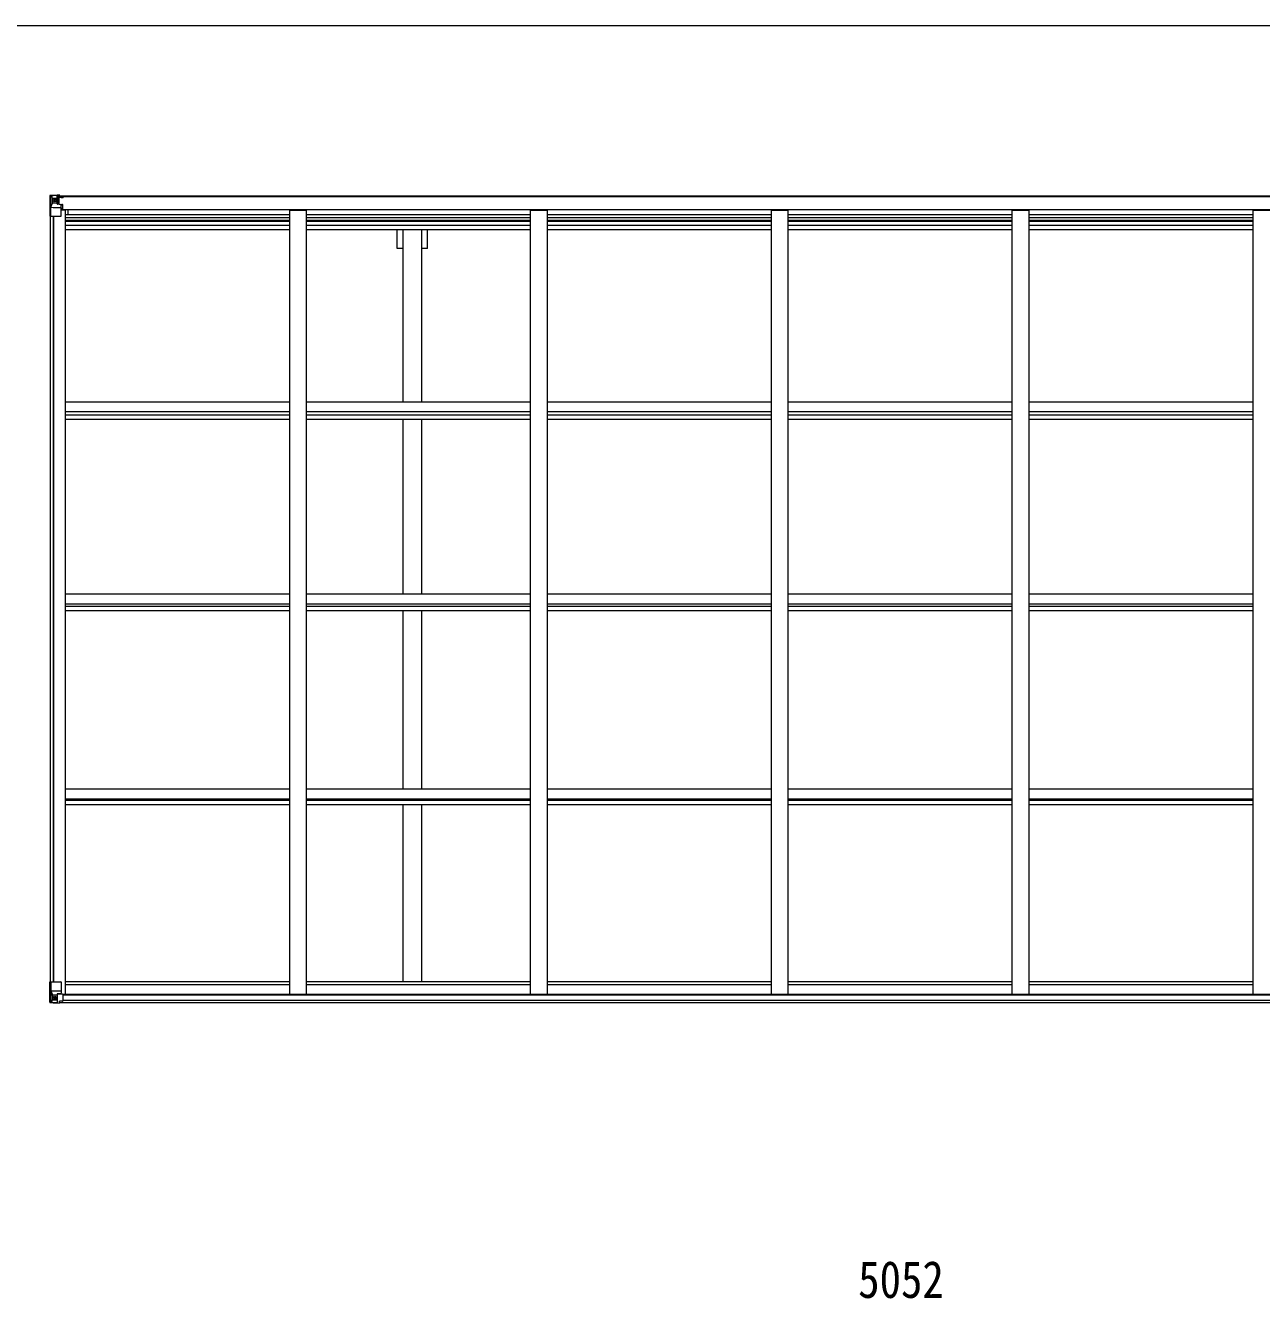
# Model space of a CAD drawing. Units: millimetres at full size, sheet at 1:25; details may follow other scales. Extents: x -6988 to 7066, y -4877 to 4823.
# Drawn here: x -300 to 3374, y 1039 to 4823 of the extents above; entities that cross this region are included whole.
import ezdxf
from ezdxf.enums import TextEntityAlignment as Align

# ---------------------------------------------------------------- set-up
doc = ezdxf.new("R2010")
doc.units = ezdxf.units.MM
doc.header["$LTSCALE"] = 25
for name, color, linetype, lineweight in [('0-1_本体', 4, 'Continuous', 9), ('0-2_部品', 7, 'Continuous', 9), ('0-A_寸法', 6, 'Continuous', 9), ('F-0_240', 7, 'Continuous', 9)]:
    doc.layers.add(name, color=color, linetype=linetype, lineweight=lineweight)
doc.styles.add('ＭＳ ゴシック', font='')
doc.styles.get('ＭＳ ゴシック').set_extended_font_data('MS Gothic')

msp = doc.modelspace()

# ---------------------------------------------------------------- linework, layer by layer
at = {"layer": '0-1_本体'}
for p, q in [((-204.37, 4316.31), (4804.63, 4316.31)), ((-204.37, 4314.25), (4804.63, 4314.25)), ((-173.37, 4276.05), (4773.63, 4276.05)), ((-173.37, 4260.97), (-173.37, 4276.05)), ((-225.87, 1980.45), (-225.87, 4255.54)), ((-216.87, 1980.45), (-216.87, 4255.54)), ((-216.17, 1980.45), (-216.17, 4255.54)), ((-193.87, 4274.62), (-180.87, 4274.62)), ((-180.87, 1944.1), (-180.87, 4274.62)), ((-180.87, 4260.97), (485.13, 4260.97)), ((-180.87, 4251.61), (485.13, 4251.61)), ((-180.87, 4244.53), (485.13, 4244.53)), ((-180.87, 4240.75), (485.13, 4240.75)), ((485.13, 4274.21), (535.13, 4274.21)), ((485.13, 1944.1), (485.13, 4274.21)), ((535.13, 1944.1), (535.13, 4274.21)), ((535.13, 4260.97), (1201.13, 4260.97)), ((535.13, 4251.61), (1201.13, 4251.61)), ((535.13, 4244.53), (1201.13, 4244.53)), ((535.13, 4240.75), (1201.13, 4240.75)), ((1201.13, 4274.21), (1251.13, 4274.21)), ((1201.13, 1944.1), (1201.13, 4274.21)), ((1251.13, 1944.1), (1251.13, 4274.21)), ((1251.13, 4260.97), (1917.13, 4260.97)), ((1251.13, 4251.61), (1917.13, 4251.61)), ((1251.13, 4244.53), (1917.13, 4244.53)), ((1251.13, 4240.75), (1917.13, 4240.75)), ((1917.13, 4274.21), (1967.13, 4274.21)), ((1917.13, 1944.1), (1917.13, 4274.21)), ((1967.13, 1944.1), (1967.13, 4274.21)), ((1967.13, 4260.97), (2633.13, 4260.97)), ((1967.13, 4251.61), (2633.13, 4251.61)), ((1967.13, 4244.53), (2633.13, 4244.53)), ((1967.13, 4240.75), (2633.13, 4240.75)), ((2633.13, 4274.21), (2683.13, 4274.21)), ((2633.13, 1944.1), (2633.13, 4274.21)), ((2683.13, 1944.1), (2683.13, 4274.21)), ((2683.13, 4260.97), (3349.13, 4260.97)), ((2683.13, 4251.61), (3349.13, 4251.61)), ((2683.13, 4244.53), (3349.13, 4244.53)), ((2683.13, 4240.75), (3349.13, 4240.75)), ((3349.13, 4274.21), (3399.13, 4274.21)), ((3349.13, 1944.1), (3349.13, 4274.21)), ((-180.87, 4229.4), (485.13, 4229.4)), ((-180.87, 4216.58), (485.13, 4216.58)), ((535.13, 4229.4), (1201.13, 4229.4)), ((535.13, 4216.58), (1201.13, 4216.58)), ((822.63, 3704.17), (822.63, 4216.58)), ((877.63, 3704.17), (877.63, 4216.58)), ((895.33, 4160.31), (895.33, 4216.58)), ((1251.13, 4229.4), (1917.13, 4229.4)), ((1251.13, 4216.58), (1917.13, 4216.58)), ((1967.13, 4229.4), (2633.13, 4229.4)), ((1967.13, 4216.58), (2633.13, 4216.58)), ((2683.13, 4229.4), (3349.13, 4229.4)), ((2683.13, 4216.58), (3349.13, 4216.58)), ((895.33, 4160.31), (877.63, 4160.31)), ((-180.87, 3704.17), (485.13, 3704.17)), ((-180.87, 3675.17), (485.13, 3675.17)), ((535.13, 3704.17), (1201.13, 3704.17)), ((535.13, 3675.17), (1201.13, 3675.17)), ((1251.13, 3704.17), (1917.13, 3704.17)), ((1251.13, 3675.17), (1917.13, 3675.17)), ((1967.13, 3704.17), (2633.13, 3704.17)), ((1967.13, 3675.17), (2633.13, 3675.17)), ((2683.13, 3704.17), (3349.13, 3704.17)), ((2683.13, 3675.17), (3349.13, 3675.17)), ((-180.87, 3665.2), (485.13, 3665.2)), ((-180.87, 3652.36), (485.13, 3652.36)), ((535.13, 3665.2), (1201.13, 3665.2)), ((535.13, 3652.36), (1201.13, 3652.36)), ((822.63, 3133.22), (822.63, 3652.36)), ((877.63, 3133.22), (877.63, 3652.36)), ((1251.13, 3665.2), (1917.13, 3665.2)), ((1251.13, 3652.36), (1917.13, 3652.36)), ((1967.13, 3665.2), (2633.13, 3665.2)), ((1967.13, 3652.36), (2633.13, 3652.36)), ((2683.13, 3665.2), (3349.13, 3665.2)), ((2683.13, 3652.36), (3349.13, 3652.36)), ((-180.87, 3133.22), (485.13, 3133.22)), ((-180.87, 3103.78), (485.13, 3103.78)), ((535.13, 3133.22), (1201.13, 3133.22)), ((535.13, 3103.78), (1201.13, 3103.78)), ((1251.13, 3133.22), (1917.13, 3133.22)), ((1251.13, 3103.78), (1917.13, 3103.78)), ((1967.13, 3133.22), (2633.13, 3133.22)), ((1967.13, 3103.78), (2633.13, 3103.78)), ((2683.13, 3133.22), (3349.13, 3133.22)), ((2683.13, 3103.78), (3349.13, 3103.78)), ((-180.87, 3096.62), (485.13, 3096.62)), ((-180.87, 3083.66), (485.13, 3083.66)), ((535.13, 3096.62), (1201.13, 3096.62)), ((535.13, 3083.66), (1201.13, 3083.66)), ((822.63, 2553.99), (822.63, 3083.66)), ((877.63, 2553.99), (877.63, 3083.66)), ((1251.13, 3096.62), (1917.13, 3096.62)), ((1251.13, 3083.66), (1917.13, 3083.66)), ((1967.13, 3096.62), (2633.13, 3096.62)), ((1967.13, 3083.66), (2633.13, 3083.66)), ((2683.13, 3096.62), (3349.13, 3096.62)), ((2683.13, 3083.66), (3349.13, 3083.66)), ((-180.87, 2553.99), (485.13, 2553.99)), ((535.13, 2553.99), (1201.13, 2553.99)), ((1251.13, 2553.99), (1917.13, 2553.99)), ((1967.13, 2553.99), (2633.13, 2553.99)), ((2683.13, 2553.99), (3349.13, 2553.99)), ((-180.87, 2524.18), (485.13, 2524.18)), ((-180.87, 2520.39), (485.13, 2520.39)), ((-180.87, 2507.37), (485.13, 2507.37)), ((535.13, 2524.18), (1201.13, 2524.18)), ((535.13, 2520.39), (1201.13, 2520.39)), ((535.13, 2507.37), (1201.13, 2507.37)), ((822.63, 1981.32), (822.63, 2507.37)), ((877.63, 1981.32), (877.63, 2507.37)), ((1251.13, 2524.18), (1917.13, 2524.18)), ((1251.13, 2520.39), (1917.13, 2520.39)), ((1251.13, 2507.37), (1917.13, 2507.37)), ((1967.13, 2524.18), (2633.13, 2524.18)), ((1967.13, 2520.39), (2633.13, 2520.39)), ((1967.13, 2507.37), (2633.13, 2507.37)), ((2683.13, 2524.18), (3349.13, 2524.18)), ((2683.13, 2520.39), (3349.13, 2520.39)), ((2683.13, 2507.37), (3349.13, 2507.37)), ((-180.87, 1981.32), (485.13, 1981.32)), ((-180.87, 1972.2), (485.13, 1972.2)), ((535.13, 1981.32), (1201.13, 1981.32)), ((535.13, 1972.2), (1201.13, 1972.2)), ((1251.13, 1981.32), (1917.13, 1981.32)), ((1251.13, 1972.2), (1917.13, 1972.2)), ((1967.13, 1981.32), (2633.13, 1981.32)), ((1967.13, 1972.2), (2633.13, 1972.2)), ((2683.13, 1981.32), (3349.13, 1981.32)), ((2683.13, 1972.2), (3349.13, 1972.2)), ((-189.91, 1944.1), (4790.17, 1944.1)), ((-189.37, 1941.74), (4789.63, 1941.74)), ((-199.37, 1918.65), (4799.63, 1918.65)), ((-189.37, 1926.08), (4789.63, 1926.08))]:
    msp.add_line(p, q, dxfattribs=at)
msp.add_lwpolyline([(822.63, 4160.31), (804.93, 4160.31), (804.93, 4216.58)], dxfattribs=at)
at = {"layer": '0-2_部品'}
for p, q in [((-227.87, 4316.25), (-227.87, 4316.21)), ((-226.93, 4317.25), (-226.93, 4317.25)), ((-226.93, 4317.21), (-226.93, 4317.25)), ((-217.96, 4317.64), (-225.88, 4317.17)), ((-225.02, 4316.2), (-225.03, 4316.13)), ((-225.03, 4255.54), (-225.03, 4316.13)), ((-221.06, 4312.75), (-223.79, 4316.42)), ((-205.87, 4318.43), (-217.87, 4317.65)), ((-199.37, 4318.94), (-205.87, 4318.54)), ((-205.87, 4292.45), (-205.87, 4318.54)), ((-205.87, 4317.66), (-199.37, 4318.06)), ((-199.37, 4317.13), (-204.37, 4317.04)), ((-203.87, 4313.5), (-203.87, 4311.55)), ((-195.87, 4313.5), (-203.87, 4313.5)), ((-195.87, 4313.48), (-203.87, 4313.48)), ((-199.37, 4318.06), (-199.37, 4318.94)), ((-199.37, 4317.54), (-199.37, 4318.06)), ((-199.37, 4317.54), (-199.37, 4317.13)), ((-199.37, 4317.13), (-199.37, 4316.31)), ((-194.37, 4316.74), (-194.37, 4316.31)), ((-194.07, 4316.74), (-194.37, 4316.74)), ((-194.07, 4316.74), (-192.38, 4316.31)), ((-188.87, 4314.25), (-188.87, 4313.24)), ((-187.87, 4313.24), (-187.87, 4314.25)), ((-224.48, 4282.42), (-220.34, 4294.51)), ((-224.48, 4282.42), (-217.87, 4282.21)), ((-220.2, 4309.25), (-217.87, 4309.3)), ((-220.2, 4295.77), (-220.2, 4309.25)), ((-217.87, 4295.74), (-220.2, 4295.77)), ((-217.87, 4309.3), (-205.87, 4309.3)), ((-217.87, 4295.74), (-205.87, 4295.74)), ((-217.87, 4295.74), (-217.87, 4295.74)), ((-217.87, 4282.21), (-193.87, 4282.21)), ((-212.39, 4302.1), (-212.39, 4301.14)), ((-206.87, 4309.3), (-205.87, 4309.3)), ((-204.37, 4312.84), (-205.87, 4312.84)), ((-204.37, 4309.3), (-205.87, 4309.3)), ((-204.37, 4295.74), (-205.87, 4295.74)), ((-205.04, 4292.19), (-194.7, 4290.53)), ((-205.04, 4291.55), (-205.04, 4292.19)), ((-194.7, 4289.9), (-205.04, 4291.55)), ((-203.87, 4312.48), (-204.37, 4312.48)), ((-200.37, 4307.55), (-204.37, 4307.55)), ((-200.37, 4299.34), (-204.37, 4299.34)), ((-204.26, 4311.18), (-200.37, 4311.18)), ((-193.87, 4311.63), (-203.87, 4311.55)), ((-203.87, 4311.38), (-203.87, 4311.55)), ((-203.87, 4311.55), (-203.87, 4311.55)), ((-200.37, 4291.44), (-200.37, 4311.41)), ((-194.7, 4290.53), (-194.7, 4289.9)), ((-194.42, 4290.46), (-190.37, 4290.42)), ((-193.87, 4313.24), (-188.87, 4313.24)), ((-193.87, 4311.63), (-193.87, 4313.24)), ((-193.87, 4256.54), (-193.87, 4289.64)), ((-189.37, 4278.54), (-193.87, 4278.54)), ((-189.37, 4290.41), (-190.37, 4290.42)), ((-190.37, 4288.69), (-189.37, 4288.69)), ((-189.37, 4275.23), (-189.37, 4290.41)), ((-188.87, 4313.24), (-187.87, 4313.24)), ((-187.87, 4313.24), (-187.87, 4311.68)), ((-187.87, 4311.56), (-187.87, 4311.68)), ((-225.03, 4255.54), (-194.87, 4255.54)), ((-173.37, 4275.23), (-193.87, 4275.23)), ((-227.87, 1980.45), (-194.87, 1980.45)), ((-227.87, 1919.74), (-227.87, 1980.45)), ((-225.03, 1980.45), (-225.03, 1919.86)), ((-193.87, 1979.45), (-193.87, 1946.35)), ((-224.48, 1953.56), (-217.87, 1953.78)), ((-224.48, 1953.56), (-220.34, 1941.48)), ((-217.87, 1940.25), (-220.2, 1940.22)), ((-220.2, 1940.22), (-220.2, 1926.74)), ((-217.87, 1953.78), (-193.87, 1953.78)), ((-217.87, 1940.25), (-217.87, 1940.25)), ((-205.87, 1940.25), (-217.87, 1940.25)), ((-213.35, 1933.89), (-213.35, 1934.85)), ((-205.87, 1944.23), (-199.37, 1944.23)), ((-205.87, 1944.23), (-205.87, 1917.45)), ((-194.69, 1946.09), (-205.04, 1944.44)), ((-205.04, 1944.44), (-205.04, 1944.23)), ((-202.35, 1944.23), (-194.69, 1945.46)), ((-199.37, 1944.23), (-190.37, 1944.2)), ((-194.69, 1945.46), (-194.69, 1946.09)), ((-189.37, 1943.29), (-189.37, 1923.14)), ((-226.93, 1918.78), (-226.93, 1918.73)), ((-217.96, 1918.35), (-225.88, 1918.82)), ((-225.02, 1919.79), (-225.03, 1919.86)), ((-221.06, 1923.24), (-223.79, 1919.57)), ((-220.2, 1926.74), (-217.87, 1926.68)), ((-217.87, 1926.69), (-205.87, 1926.69)), ((-205.87, 1917.56), (-217.87, 1918.34)), ((-199.37, 1917.05), (-199.37, 1922.99)), ((-190.37, 1922.42), (-199.37, 1922.37))]:
    msp.add_line(p, q, dxfattribs=at)
for points in [[(-227.87, 4316.21), (-227.87, 4255.54), (-225.03, 4255.54)], [(-226.93, 4317.25), (-217.87, 4317.81), (-205.87, 4318.54)], [(-199.37, 4317.54), (-204.37, 4317.54), (-204.37, 4292.08)], [(-203.87, 4312.48), (-195.87, 4312.48), (-195.87, 4314.25)], [(-214.31, 4303.06), (-215.27, 4303.06), (-215.27, 4304.02), (-214.31, 4304.02)], [(-213.35, 4304.98), (-213.35, 4305.94), (-212.39, 4305.94), (-212.39, 4304.98)], [(-212.39, 4301.14), (-213.35, 4301.14), (-213.35, 4302.1)], [(-211.43, 4304.02), (-210.47, 4304.02), (-210.47, 4303.06), (-211.43, 4303.06)], [(-188.87, 4311.51), (-203.87, 4311.38), (-203.87, 4311.38)], [(-193.87, 4311.63), (-193.87, 4311.62), (-187.87, 4311.68)], [(-190.37, 4290.42), (-190.37, 4288.69), (-193.87, 4288.67)], [(-214.31, 1931.97), (-215.27, 1931.97), (-215.27, 1932.93), (-214.31, 1932.93)], [(-213.35, 1934.85), (-212.39, 1934.85), (-212.39, 1933.89)], [(-212.39, 1931.01), (-212.39, 1930.05), (-213.35, 1930.05), (-213.35, 1931.01)], [(-211.43, 1932.93), (-210.47, 1932.93), (-210.47, 1931.97), (-211.43, 1931.97)], [(-226.93, 1918.73), (-217.87, 1918.18), (-199.37, 1917.05)], [(-189.37, 1923.14), (-189.38, 1923.03), (-199.37, 1922.99)]]:
    msp.add_lwpolyline(points, dxfattribs=at)
for centre in [(-212.87, 4303.54), (-212.87, 1932.45)]:
    msp.add_circle(centre, 5.3, dxfattribs=at)
for centre, radius, start, end in [((-226.87, 4316.26), 1, 93.50017, 180.00079), ((-226.87, 4316.25), 0.999, 93.4424, 179.95083), ((-226.87, 4316.21), 0.999, 93.4424, 179.95083), ((-225.72, 4329.86), 12.7, 269.24466, 275.10311), ((-223.74, 4316.25), 1.28, 131.17831, 182.45895), ((-203.87, 4314), 0.5, 179.99802, 269.99691), ((-203.87, 4313.98), 0.5, 180.00109, 270.00109), ((-214.31, 4304.98), 0.96, 270, 0), ((-214.31, 4302.1), 0.96, 0, 90), ((-211.43, 4304.98), 0.96, 180, 270), ((-211.43, 4302.1), 0.96, 90, 180), ((-204.93, 4293.12), 0.937, 182.32209, 263.26766), ((-204.93, 4292.48), 0.937, 182.32209, 263.26766), ((-203.87, 4311.05), 0.5, 90.52895, 180.04464), ((-203.86, 4310.87), 0.513, 91.88028, 181.04707), ((-194.8, 4289.6), 0.937, 2.32209, 83.26766), ((-194.8, 4288.97), 0.937, 2.32209, 83.26766), ((-188.73, 4319.2), 7.69, 268.96999, 276.43426), ((-194.87, 4256.54), 1, 270, 0), ((-194.87, 1979.45), 1, 0, 90), ((-214.31, 1933.89), 0.96, 270, 0), ((-214.31, 1931.01), 0.96, 0, 90), ((-211.43, 1933.89), 0.96, 180, 270), ((-211.43, 1931.01), 0.96, 90, 180), ((-204.93, 1943.5), 0.937, 96.73234, 129.06602), ((-194.8, 1947.02), 0.937, 276.73234, 357.67791), ((-194.8, 1946.39), 0.937, 276.73234, 357.67791), ((-226.87, 1919.78), 0.999, 180.04917, 266.5576), ((-226.87, 1919.74), 0.999, 180.04917, 266.5576), ((-226.87, 1919.73), 1, 179.99921, 266.49983), ((-225.72, 1906.13), 12.7, 84.89689, 90.75534), ((-223.74, 1919.74), 1.28, 177.54105, 228.82169)]:
    msp.add_arc(centre, radius, start, end, dxfattribs=at)
for centre, major_axis, ratio, start_param, end_param in [((-25.93, 4329.57), (201, 12.36), 0.060933, 3.1373463, 3.1378449), ((-224.93, 4317.33), (2, 0.12), 0.060933, 3.1378449, 4.2119296), ((-224.74, 4314.24), (-0.02, 3), 0.466854, 5.5234897, 6.1575023), ((-223.76, 4284.77), (0.85, 2.32), 0.403757, 2.3087461, 3.2744049), ((-223.07, 4309.16), (0.03, 5), 0.573921, 4.7320603, 5.5159136), ((-221.61, 4295.79), (0, 3), 0.468246, 4.2703918, 4.7058971), ((-299.62, 4309.3), (81.75, 0), 0.061163, 0, 0.0007725), ((-223.76, 1951.22), (0.85, -2.32), 0.403757, 3.0087805, 3.9744392), ((-221.61, 1940.19), (0, -3), 0.468246, 1.5772882, 2.0127935), ((-190.37, 1943.29), (1, -0.021), 0.906239, 0.0187047, 1.589501), ((-224.93, 1918.66), (2, -0.12), 0.060933, 2.0712557, 3.1453404), ((-25.93, 1906.42), (201, -12.36), 0.060933, 3.1453404, 3.145839), ((-224.74, 1921.75), (-0.02, -3), 0.466854, 0.125683, 0.7596956), ((-223.07, 1926.82), (0.03, -5), 0.573921, 0.7672717, 1.551125), ((-299.62, 1926.69), (81.75, 0), 0.061163, 6.2824128, 6.2831853), ((-190.37, 1923.13), (1, 0.012), 0.707053, 4.7036637, 6.124411)]:
    msp.add_ellipse(centre, major_axis=major_axis, ratio=ratio, start_param=start_param, end_param=end_param, dxfattribs=at)
at = {"layer": 'F-0_240', "color": 5}
msp.add_line((-6987.88, 4822.79), (6712.12, 4822.79), dxfattribs=at)

# ---------------------------------------------------------------- texts
at = {"layer": '0-A_寸法', "color": 7, "style": 'ＭＳ ゴシック', "width": 0.85}
msp.add_text('5052', height=110, dxfattribs=at).set_placement((2175.13, 1007.89), align=Align.BOTTOM_LEFT)

doc.saveas('drawing.dxf')
